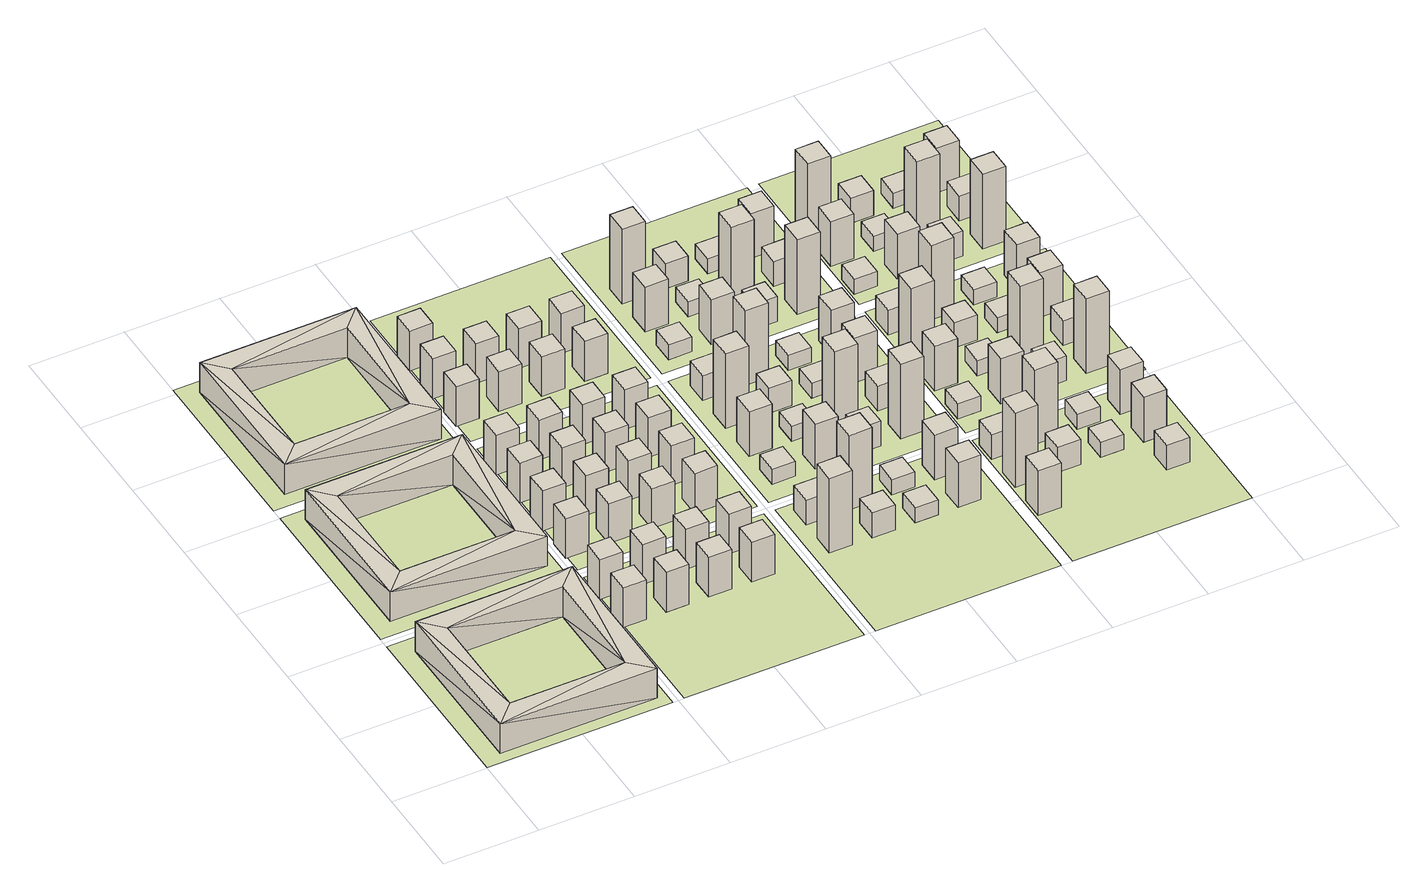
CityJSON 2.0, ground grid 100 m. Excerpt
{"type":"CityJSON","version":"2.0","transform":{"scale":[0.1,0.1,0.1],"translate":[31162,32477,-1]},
"CityObjects":{
"building1":{"type":"Building","geometry":[{"type":"Solid","lod":"1","boundaries":[[[[0,1,2]],[[2,1,3]],[[1,4,3]],[[5,3,4]],[[6,3,5]],[[7,6,5]],[[0,2,7]],[[0,7,5]],[[0,5,8]],[[8,5,9]],[[10,5,4]],[[10,9,5]],[[9,10,11]],[[10,12,11]],[[10,13,12]],[[8,12,13]],[[8,14,12]],[[15,14,8]],[[9,11,15]],[[9,15,8]],[[1,0,8]],[[1,8,13]],[[13,10,1]],[[1,10,4]],[[2,3,12]],[[12,3,11]],[[3,15,11]],[[14,15,7]],[[7,15,6]],[[3,6,15]],[[12,7,2]],[[12,14,7]]]]}]},
"building2":{"type":"Building","geometry":[{"type":"Solid","lod":"1","boundaries":[[[[16,17,18]],[[17,19,18]],[[17,20,19]],[[21,19,20]],[[22,19,21]],[[23,22,21]],[[16,18,23]],[[16,23,21]],[[16,21,24]],[[24,21,25]],[[26,21,20]],[[26,25,21]],[[25,26,27]],[[26,28,27]],[[26,29,28]],[[24,28,29]],[[30,28,24]],[[31,30,24]],[[25,27,31]],[[25,31,24]],[[17,16,24]],[[17,24,29]],[[29,26,17]],[[17,26,20]],[[18,19,28]],[[28,19,27]],[[19,31,27]],[[30,31,23]],[[23,31,22]],[[19,22,31]],[[28,23,18]],[[28,30,23]]]]}]},
"building3":{"type":"Building","geometry":[{"type":"Solid","lod":"1","boundaries":[[[[32,33,34,35]],[[36,37,34,33]],[[38,39,32,35]],[[32,39,36,33]],[[36,39,38,37]],[[38,35,34,37]]]]}]},
"building4":{"type":"Building","geometry":[{"type":"Solid","lod":"1","boundaries":[[[[40,41,42]],[[41,43,42]],[[41,44,43]],[[45,43,44]],[[46,43,45]],[[47,46,45]],[[40,42,47]],[[40,47,45]],[[40,45,48]],[[48,45,49]],[[50,45,44]],[[50,49,45]],[[49,50,51]],[[50,52,51]],[[50,53,52]],[[48,52,53]],[[54,52,48]],[[55,54,48]],[[49,51,55]],[[49,55,48]],[[41,40,48]],[[41,48,53]],[[53,50,41]],[[41,50,44]],[[42,43,52]],[[52,43,51]],[[43,55,51]],[[54,55,47]],[[47,55,46]],[[43,46,55]],[[52,47,42]],[[52,54,47]]]]}]},
"building5":{"type":"Building","geometry":[{"type":"Solid","lod":"1","boundaries":[[[[56,57,58,59]],[[58,57,60,61]],[[62,63,56,59]],[[56,63,60,57]],[[62,61,60,63]],[[62,59,58,61]]]]}]},
"building6":{"type":"Building","geometry":[{"type":"Solid","lod":"1","boundaries":[[[[64,65,66,67]],[[68,69,66,65]],[[70,71,64,67]],[[64,71,68,65]],[[68,71,70,69]],[[70,67,66,69]]]]}]},
"building7":{"type":"Building","geometry":[{"type":"Solid","lod":"1","boundaries":[[[[72,73,74,75]],[[74,73,76,77]],[[78,79,72,75]],[[72,79,76,73]],[[78,77,76,79]],[[78,75,74,77]]]]}]},
"building8":{"type":"Building","geometry":[{"type":"Solid","lod":"1","boundaries":[[[[80,81,82,83]],[[82,81,84,85]],[[86,87,80,83]],[[80,87,84,81]],[[86,85,84,87]],[[86,83,82,85]]]]}]},
"building9":{"type":"Building","geometry":[{"type":"Solid","lod":"1","boundaries":[[[[88,89,90,91]],[[92,93,90,89]],[[94,95,88,91]],[[88,95,92,89]],[[92,95,94,93]],[[94,91,90,93]]]]}]},
"building10":{"type":"Building","geometry":[{"type":"Solid","lod":"1","boundaries":[[[[96,97,98,99]],[[100,101,98,97]],[[102,103,96,99]],[[96,103,100,97]],[[100,103,102,101]],[[102,99,98,101]]]]}]},
"building11":{"type":"Building","geometry":[{"type":"Solid","lod":"1","boundaries":[[[[104,105,106,107]],[[106,105,108,109]],[[110,111,104,107]],[[104,111,108,105]],[[110,109,108,111]],[[110,107,106,109]]]]}]},
"building12":{"type":"Building","geometry":[{"type":"Solid","lod":"1","boundaries":[[[[112,113,114,115]],[[114,113,116,117]],[[118,119,112,115]],[[112,119,116,113]],[[118,117,116,119]],[[118,115,114,117]]]]}]},
"building13":{"type":"Building","geometry":[{"type":"Solid","lod":"1","boundaries":[[[[120,121,122,123]],[[124,125,122,121]],[[126,127,120,123]],[[120,127,124,121]],[[124,127,126,125]],[[126,123,122,125]]]]}]},
"building14":{"type":"Building","geometry":[{"type":"Solid","lod":"1","boundaries":[[[[128,129,130,131]],[[132,133,130,129]],[[134,135,128,131]],[[128,135,132,129]],[[132,135,134,133]],[[134,131,130,133]]]]}]},
"building15":{"type":"Building","geometry":[{"type":"Solid","lod":"1","boundaries":[[[[136,137,138,139]],[[140,141,138,137]],[[142,143,136,139]],[[136,143,140,137]],[[140,143,142,141]],[[142,139,138,141]]]]}]},
"building16":{"type":"Building","geometry":[{"type":"Solid","lod":"1","boundaries":[[[[144,145,146,147]],[[148,149,146,145]],[[150,151,144,147]],[[144,151,148,145]],[[148,151,150,149]],[[150,147,146,149]]]]}]},
"building17":{"type":"Building","geometry":[{"type":"Solid","lod":"1","boundaries":[[[[152,153,154,155]],[[154,153,156,157]],[[158,159,152,155]],[[152,159,156,153]],[[158,157,156,159]],[[158,155,154,157]]]]}]},
"building18":{"type":"Building","geometry":[{"type":"Solid","lod":"1","boundaries":[[[[160,161,162,163]],[[162,161,164,165]],[[166,167,160,163]],[[160,167,164,161]],[[166,165,164,167]],[[166,163,162,165]]]]}]},
"building19":{"type":"Building","geometry":[{"type":"Solid","lod":"1","boundaries":[[[[168,169,170,171]],[[172,173,170,169]],[[174,175,168,171]],[[168,175,172,169]],[[172,175,174,173]],[[174,171,170,173]]]]}]},
"building20":{"type":"Building","geometry":[{"type":"Solid","lod":"1","boundaries":[[[[176,177,178,179]],[[178,177,180,181]],[[182,183,176,179]],[[176,183,180,177]],[[182,181,180,183]],[[182,179,178,181]]]]}]},
"building21":{"type":"Building","geometry":[{"type":"Solid","lod":"1","boundaries":[[[[184,185,186,187]],[[188,189,186,185]],[[190,191,184,187]],[[184,191,188,185]],[[188,191,190,189]],[[190,187,186,189]]]]}]},
"building22":{"type":"Building","geometry":[{"type":"Solid","lod":"1","boundaries":[[[[192,193,194,195]],[[194,193,196,197]],[[198,199,192,195]],[[192,199,196,193]],[[198,197,196,199]],[[198,195,194,197]]]]}]},
"building23":{"type":"Building","geometry":[{"type":"Solid","lod":"1","boundaries":[[[[200,201,202,203]],[[204,205,202,201]],[[206,207,200,203]],[[200,207,204,201]],[[204,207,206,205]],[[206,203,202,205]]]]}]},
"building24":{"type":"Building","geometry":[{"type":"Solid","lod":"1","boundaries":[[[[208,209,210,211]],[[210,209,212,213]],[[214,215,208,211]],[[208,215,212,209]],[[214,213,212,215]],[[214,211,210,213]]]]}]},
"building25":{"type":"Building","geometry":[{"type":"Solid","lod":"1","boundaries":[[[[216,217,218,219]],[[218,217,220,221]],[[222,223,216,219]],[[216,223,220,217]],[[222,221,220,223]],[[222,219,218,221]]]]}]},
"building26":{"type":"Building","geometry":[{"type":"Solid","lod":"1","boundaries":[[[[224,225,226,227]],[[228,229,226,225]],[[230,231,224,227]],[[224,231,228,225]],[[228,231,230,229]],[[230,227,226,229]]]]}]},
"building27":{"type":"Building","geometry":[{"type":"Solid","lod":"1","boundaries":[[[[232,233,234,235]],[[236,237,234,233]],[[238,239,232,235]],[[232,239,236,233]],[[236,239,238,237]],[[238,235,234,237]]]]}]},
"building28":{"type":"Building","geometry":[{"type":"Solid","lod":"1","boundaries":[[[[240,241,242,243]],[[244,245,242,241]],[[246,247,240,243]],[[240,247,244,241]],[[244,247,246,245]],[[246,243,242,245]]]]}]},
"building29":{"type":"Building","geometry":[{"type":"Solid","lod":"1","boundaries":[[[[248,249,250,251]],[[252,253,250,249]],[[254,255,248,251]],[[248,255,252,249]],[[252,255,254,253]],[[254,251,250,253]]]]}]},
"building30":{"type":"Building","geometry":[{"type":"Solid","lod":"1","boundaries":[[[[256,257,258,259]],[[258,257,260,261]],[[262,263,256,259]],[[256,263,260,257]],[[262,261,260,263]],[[262,259,258,261]]]]}]},
"building31":{"type":"Building","geometry":[{"type":"Solid","lod":"1","boundaries":[[[[264,265,266,267]],[[266,265,268,269]],[[270,271,264,267]],[[264,271,268,265]],[[270,269,268,271]],[[270,267,266,269]]]]}]},
"building32":{"type":"Building","geometry":[{"type":"Solid","lod":"1","boundaries":[[[[272,273,274,275]],[[274,273,276,277]],[[278,279,272,275]],[[272,279,276,273]],[[278,277,276,279]],[[278,275,274,277]]]]}]},
"building33":{"type":"Building","geometry":[{"type":"Solid","lod":"1","boundaries":[[[[280,281,282,283]],[[284,285,282,281]],[[286,287,280,283]],[[280,287,284,281]],[[284,287,286,285]],[[286,283,282,285]]]]}]},
"building34":{"type":"Building","geometry":[{"type":"Solid","lod":"1","boundaries":[[[[288,289,290,291]],[[290,289,292,293]],[[294,295,288,291]],[[288,295,292,289]],[[294,293,292,295]],[[294,291,290,293]]]]}]},
"building35":{"type":"Building","geometry":[{"type":"Solid","lod":"1","boundaries":[[[[296,297,298,299]],[[300,301,298,297]],[[302,303,296,299]],[[296,303,300,297]],[[300,303,302,301]],[[302,299,298,301]]]]}]},
"building36":{"type":"Building","geometry":[{"type":"Solid","lod":"1","boundaries":[[[[304,305,306,307]],[[306,305,308,309]],[[310,311,304,307]],[[304,311,308,305]],[[310,309,308,311]],[[310,307,306,309]]]]}]},
"building37":{"type":"Building","geometry":[{"type":"Solid","lod":"1","boundaries":[[[[312,313,314,315]],[[316,317,314,313]],[[318,319,312,315]],[[312,319,316,313]],[[316,319,318,317]],[[318,315,314,317]]]]}]},
"building38":{"type":"Building","geometry":[{"type":"Solid","lod":"1","boundaries":[[[[320,321,322,323]],[[322,321,324,325]],[[326,327,320,323]],[[320,327,324,321]],[[326,325,324,327]],[[326,323,322,325]]]]}]},
"building39":{"type":"Building","geometry":[{"type":"Solid","lod":"1","boundaries":[[[[328,329,330,331]],[[332,333,330,329]],[[334,335,328,331]],[[328,335,332,329]],[[332,335,334,333]],[[334,331,330,333]]]]}]},
"building40":{"type":"Building","geometry":[{"type":"Solid","lod":"1","boundaries":[[[[336,337,338,339]],[[338,337,340,341]],[[342,343,336,339]],[[336,343,340,337]],[[342,341,340,343]],[[342,339,338,341]]]]}]},
"building41":{"type":"Building","geometry":[{"type":"Solid","lod":"1","boundaries":[[[[344,345,346,347]],[[346,345,348,349]],[[350,351,344,347]],[[344,351,348,345]],[[350,349,348,351]],[[350,347,346,349]]]]}]},
"building42":{"type":"Building","geometry":[{"type":"Solid","lod":"1","boundaries":[[[[352,353,354,355]],[[356,357,354,353]],[[358,359,352,355]],[[352,359,356,353]],[[356,359,358,357]],[[358,355,354,357]]]]}]},
"building43":{"type":"Building","geometry":[{"type":"Solid","lod":"1","boundaries":[[[[360,361,362,363]],[[364,365,362,361]],[[366,367,360,363]],[[360,367,364,361]],[[364,367,366,365]],[[366,363,362,365]]]]}]},
"building44":{"type":"Building","geometry":[{"type":"Solid","lod":"1","boundaries":[[[[368,369,370,371]],[[370,369,372,373]],[[374,375,368,371]],[[368,375,372,369]],[[374,373,372,375]],[[374,371,370,373]]]]}]},
"building45":{"type":"Building","geometry":[{"type":"Solid","lod":"1","boundaries":[[[[376,377,378,379]],[[378,377,380,381]],[[382,383,376,379]],[[376,383,380,377]],[[382,381,380,383]],[[382,379,378,381]]]]}]},
"building46":{"type":"Building","geometry":[{"type":"Solid","lod":"1","boundaries":[[[[384,385,386,387]],[[388,389,386,385]],[[390,391,384,387]],[[384,391,388,385]],[[388,391,390,389]],[[390,387,386,389]]]]}]},
"building47":{"type":"Building","geometry":[{"type":"Solid","lod":"1","boundaries":[[[[392,393,394,395]],[[396,397,394,393]],[[398,399,392,395]],[[392,399,396,393]],[[396,399,398,397]],[[398,395,394,397]]]]}]},
"building48":{"type":"Building","geometry":[{"type":"Solid","lod":"1","boundaries":[[[[400,401,402,403]],[[404,405,402,401]],[[406,407,400,403]],[[400,407,404,401]],[[404,407,406,405]],[[406,403,402,405]]]]}]},
"building49":{"type":"Building","geometry":[{"type":"Solid","lod":"1","boundaries":[[[[408,409,410,411]],[[412,413,410,409]],[[414,415,408,411]],[[408,415,412,409]],[[412,415,414,413]],[[414,411,410,413]]]]}]},
"building50":{"type":"Building","geometry":[{"type":"Solid","lod":"1","boundaries":[[[[416,417,418,419]],[[418,417,420,421]],[[422,423,416,419]],[[416,423,420,417]],[[422,421,420,423]],[[422,419,418,421]]]]}]},
"building51":{"type":"Building","geometry":[{"type":"Solid","lod":"1","boundaries":[[[[424,425,426,427]],[[426,425,428,429]],[[430,431,424,427]],[[424,431,428,425]],[[430,429,428,431]],[[430,427,426,429]]]]}]},
"building52":{"type":"Building","geometry":[{"type":"Solid","lod":"1","boundaries":[[[[432,433,434,435]],[[436,437,434,433]],[[438,439,432,435]],[[432,439,436,433]],[[436,439,438,437]],[[438,435,434,437]]]]}]},
"building53":{"type":"Building","geometry":[{"type":"Solid","lod":"1","boundaries":[[[[440,441,442,443]],[[444,445,442,441]],[[446,447,440,443]],[[440,447,444,441]],[[444,447,446,445]],[[446,443,442,445]]]]}]},
"building54":{"type":"Building","geometry":[{"type":"Solid","lod":"1","boundaries":[[[[448,449,450,451]],[[450,449,452,453]],[[454,455,448,451]],[[448,455,452,449]],[[454,453,452,455]],[[454,451,450,453]]]]}]},
"building55":{"type":"Building","geometry":[{"type":"Solid","lod":"1","boundaries":[[[[456,457,458,459]],[[458,457,460,461]],[[462,463,456,459]],[[456,463,460,457]],[[462,461,460,463]],[[462,459,458,461]]]]}]},
"building56":{"type":"Building","geometry":[{"type":"Solid","lod":"1","boundaries":[[[[464,465,466,467]],[[468,469,466,465]],[[470,471,464,467]],[[464,471,468,465]],[[468,471,470,469]],[[470,467,466,469]]]]}]},
"building57":{"type":"Building","geometry":[{"type":"Solid","lod":"1","boundaries":[[[[472,473,474,475]],[[474,473,476,477]],[[478,479,472,475]],[[472,479,476,473]],[[478,477,476,479]],[[478,475,474,477]]]]}]},
"building58":{"type":"Building","geometry":[{"type":"Solid","lod":"1","boundaries":[[[[480,481,482,483]],[[482,481,484,485]],[[486,487,480,483]],[[480,487,484,481]],[[486,485,484,487]],[[486,483,482,485]]]]}]},
"building59":{"type":"Building","geometry":[{"type":"Solid","lod":"1","boundaries":[[[[488,489,490,491]],[[492,493,490,489]],[[494,495,488,491]],[[488,495,492,489]],[[492,495,494,493]],[[494,491,490,493]]]]}]},
"building60":{"type":"Building","geometry":[{"type":"Solid","lod":"1","boundaries":[[[[496,497,498,499]],[[500,501,498,497]],[[502,503,496,499]],[[496,503,500,497]],[[500,503,502,501]],[[502,499,498,501]]]]}]},
"building61":{"type":"Building","geometry":[{"type":"Solid","lod":"1","boundaries":[[[[504,505,506,507]],[[508,509,506,505]],[[510,511,504,507]],[[504,511,508,505]],[[508,511,510,509]],[[510,507,506,509]]]]}]},
"building62":{"type":"Building","geometry":[{"type":"Solid","lod":"1","boundaries":[[[[512,513,514,515]],[[514,513,516,517]],[[518,519,512,515]],[[512,519,516,513]],[[518,517,516,519]],[[518,515,514,517]]]]}]},
"building63":{"type":"Building","geometry":[{"type":"Solid","lod":"1","boundaries":[[[[520,521,522,523]],[[524,525,522,521]],[[526,527,520,523]],[[520,527,524,521]],[[524,527,526,525]],[[526,523,522,525]]]]}]},
"building64":{"type":"Building","geometry":[{"type":"Solid","lod":"1","boundaries":[[[[528,529,530,531]],[[530,529,532,533]],[[534,535,528,531]],[[528,535,532,529]],[[534,533,532,535]],[[534,531,530,533]]]]}]},
"building65":{"type":"Building","geometry":[{"type":"Solid","lod":"1","boundaries":[[[[536,537,538,539]],[[538,537,540,541]],[[542,543,536,539]],[[536,543,540,537]],[[542,541,540,543]],[[542,539,538,541]]]]}]},
"building66":{"type":"Building","geometry":[{"type":"Solid","lod":"1","boundaries":[[[[544,545,546,547]],[[546,545,548,549]],[[550,551,544,547]],[[544,551,548,545]],[[550,549,548,551]],[[550,547,546,549]]]]}]},
"building67":{"type":"Building","geometry":[{"type":"Solid","lod":"1","boundaries":[[[[552,553,554,555]],[[556,557,554,553]],[[558,559,552,555]],[[552,559,556,553]],[[556,559,558,557]],[[558,555,554,557]]]]}]},
"building68":{"type":"Building","geometry":[{"type":"Solid","lod":"1","boundaries":[[[[560,561,562,563]],[[562,561,564,565]],[[566,567,560,563]],[[560,567,564,561]],[[566,565,564,567]],[[566,563,562,565]]]]}]},
"building69":{"type":"Building","geometry":[{"type":"Solid","lod":"1","boundaries":[[[[568,569,570,571]],[[572,573,570,569]],[[574,575,568,571]],[[568,575,572,569]],[[572,575,574,573]],[[574,571,570,573]]]]}]},
"building70":{"type":"Building","geometry":[{"type":"Solid","lod":"1","boundaries":[[[[576,577,578,579]],[[578,577,580,581]],[[582,583,576,579]],[[576,583,580,577]],[[582,581,580,583]],[[582,579,578,581]]]]}]},
"building71":{"type":"Building","geometry":[{"type":"Solid","lod":"1","boundaries":[[[[584,585,586,587]],[[586,585,588,589]],[[590,591,584,587]],[[584,591,588,585]],[[590,589,588,591]],[[590,587,586,589]]]]}]},
"building72":{"type":"Building","geometry":[{"type":"Solid","lod":"1","boundaries":[[[[592,593,594,595]],[[596,597,594,593]],[[598,599,592,595]],[[592,599,596,593]],[[596,599,598,597]],[[598,595,594,597]]]]}]},
"building73":{"type":"Building","geometry":[{"type":"Solid","lod":"1","boundaries":[[[[600,601,602,603]],[[604,605,602,601]],[[606,607,600,603]],[[600,607,604,601]],[[604,607,606,605]],[[606,603,602,605]]]]}]},
"building74":{"type":"Building","geometry":[{"type":"Solid","lod":"1","boundaries":[[[[608,609,610,611]],[[612,613,610,609]],[[614,615,608,611]],[[608,615,612,609]],[[612,615,614,613]],[[614,611,610,613]]]]}]},
"building75":{"type":"Building","geometry":[{"type":"Solid","lod":"1","boundaries":[[[[616,617,618,619]],[[618,617,620,621]],[[622,623,616,619]],[[616,623,620,617]],[[622,621,620,623]],[[622,619,618,621]]]]}]},
"building76":{"type":"Building","geometry":[{"type":"Solid","lod":"1","boundaries":[[[[624,625,626,627]],[[626,625,628,629]],[[630,631,624,627]],[[624,631,628,625]],[[630,629,628,631]],[[630,627,626,629]]]]}]},
"building77":{"type":"Building","geometry":[{"type":"Solid","lod":"1","boundaries":[[[[632,633,634,635]],[[634,633,636,637]],[[638,639,632,635]],[[632,639,636,633]],[[638,637,636,639]],[[638,635,634,637]]]]}]},
"building78":{"type":"Building","geometry":[{"type":"Solid","lod":"1","boundaries":[[[[640,641,642,643]],[[644,645,642,641]],[[646,647,640,643]],[[640,647,644,641]],[[644,647,646,645]],[[646,643,642,645]]]]}]},
"building79":{"type":"Building","geometry":[{"type":"Solid","lod":"1","boundaries":[[[[648,649,650,651]],[[652,653,650,649]],[[654,655,648,651]],[[648,655,652,649]],[[652,655,654,653]],[[654,651,650,653]]]]}]},
"building80":{"type":"Building","geometry":[{"type":"Solid","lod":"1","boundaries":[[[[656,657,658,659]],[[658,657,660,661]],[[662,663,656,659]],[[656,663,660,657]],[[662,661,660,663]],[[662,659,658,661]]]]}]},
"building81":{"type":"Building","geometry":[{"type":"Solid","lod":"1","boundaries":[[[[664,665,666,667]],[[666,665,668,669]],[[670,671,664,667]],[[664,671,668,665]],[[670,669,668,671]],[[670,667,666,669]]]]}]},
"building82":{"type":"Building","geometry":[{"type":"Solid","lod":"1","boundaries":[[[[672,673,674,675]],[[674,673,676,677]],[[678,679,672,675]],[[672,679,676,673]],[[678,677,676,679]],[[678,675,674,677]]]]}]},
"building83":{"type":"Building","geometry":[{"type":"Solid","lod":"1","boundaries":[[[[680,681,682,683]],[[684,685,682,681]],[[686,687,680,683]],[[680,687,684,681]],[[684,687,686,685]],[[686,683,682,685]]]]}]},
"building84":{"type":"Building","geometry":[{"type":"Solid","lod":"1","boundaries":[[[[688,689,690,691]],[[692,693,690,689]],[[694,695,688,691]],[[688,695,692,689]],[[692,695,694,693]],[[694,691,690,693]]]]}]},
"building85":{"type":"Building","geometry":[{"type":"Solid","lod":"1","boundaries":[[[[696,697,698,699]],[[700,701,698,697]],[[702,703,696,699]],[[696,703,700,697]],[[700,703,702,701]],[[702,699,698,701]]]]}]},
"building86":{"type":"Building","geometry":[{"type":"Solid","lod":"1","boundaries":[[[[704,705,706,707]],[[708,709,706,705]],[[710,711,704,707]],[[704,711,708,705]],[[708,711,710,709]],[[710,707,706,709]]]]}]},
"building87":{"type":"Building","geometry":[{"type":"Solid","lod":"1","boundaries":[[[[712,713,714,715]],[[714,713,716,717]],[[718,719,712,715]],[[712,719,716,713]],[[718,717,716,719]],[[718,715,714,717]]]]}]},
"building88":{"type":"Building","geometry":[{"type":"Solid","lod":"1","boundaries":[[[[720,721,722,723]],[[722,721,724,725]],[[726,727,720,723]],[[720,727,724,721]],[[726,725,724,727]],[[726,723,722,725]]]]}]},
"building89":{"type":"Building","geometry":[{"type":"Solid","lod":"1","boundaries":[[[[728,729,730,731]],[[732,733,730,729]],[[734,735,728,731]],[[728,735,732,729]],[[732,735,734,733]],[[734,731,730,733]]]]}]},
"building90":{"type":"Building","geometry":[{"type":"Solid","lod":"1","boundaries":[[[[736,737,738,739]],[[740,741,738,737]],[[742,743,736,739]],[[736,743,740,737]],[[740,743,742,741]],[[742,739,738,741]]]]}]},
"building91":{"type":"Building","geometry":[{"type":"Solid","lod":"1","boundaries":[[[[744,745,746,747]],[[746,745,748,749]],[[750,751,744,747]],[[744,751,748,745]],[[750,749,748,751]],[[750,747,746,749]]]]}]},
"building92":{"type":"Building","geometry":[{"type":"Solid","lod":"1","boundaries":[[[[752,753,754,755]],[[754,753,756,757]],[[758,759,752,755]],[[752,759,756,753]],[[758,757,756,759]],[[758,755,754,757]]]]}]},
"building93":{"type":"Building","geometry":[{"type":"Solid","lod":"1","boundaries":[[[[760,761,762,763]],[[762,761,764,765]],[[766,767,760,763]],[[760,767,764,761]],[[766,765,764,767]],[[766,763,762,765]]]]}]},
"building94":{"type":"Building","geometry":[{"type":"Solid","lod":"1","boundaries":[[[[768,769,770,771]],[[772,773,770,769]],[[774,775,768,771]],[[768,775,772,769]],[[772,775,774,773]],[[774,771,770,773]]]]}]},
"building95":{"type":"Building","geometry":[{"type":"Solid","lod":"1","boundaries":[[[[776,777,778,779]],[[778,777,780,781]],[[782,783,776,779]],[[776,783,780,777]],[[782,781,780,783]],[[782,779,778,781]]]]}]},
"building96":{"type":"Building","geometry":[{"type":"Solid","lod":"1","boundaries":[[[[784,785,786,787]],[[786,785,788,789]],[[790,791,784,787]],[[784,791,788,785]],[[790,789,788,791]],[[790,787,786,789]]]]}]},
"building97":{"type":"Building","geometry":[{"type":"Solid","lod":"1","boundaries":[[[[792,793,794,795]],[[796,797,794,793]],[[798,799,792,795]],[[792,799,796,793]],[[796,799,798,797]],[[798,795,794,797]]]]}]},
"building98":{"type":"Building","geometry":[{"type":"Solid","lod":"1","boundaries":[[[[800,801,802,803]],[[804,805,802,801]],[[806,807,800,803]],[[800,807,804,801]],[[804,807,806,805]],[[806,803,802,805]]]]}]},
"building99":{"type":"Building","geometry":[{"type":"Solid","lod":"1","boundaries":[[[[808,809,810,811]],[[812,813,810,809]],[[814,815,808,811]],[[808,815,812,809]],[[812,815,814,813]],[[814,811,810,813]]]]}]},
"building100":{"type":"Building","geometry":[{"type":"Solid","lod":"1","boundaries":[[[[816,817,818,819]],[[818,817,820,821]],[[822,823,816,819]],[[816,823,820,817]],[[822,821,820,823]],[[822,819,818,821]]]]}]},
"building101":{"type":"Building","geometry":[{"type":"Solid","lod":"1","boundaries":[[[[824,825,826,827]],[[828,829,826,825]],[[830,831,824,827]],[[824,831,828,825]],[[828,831,830,829]],[[830,827,826,829]]]]}]},
"building102":{"type":"Building","geometry":[{"type":"Solid","lod":"1","boundaries":[[[[832,833,834,835]],[[834,833,836,837]],[[838,839,832,835]],[[832,839,836,833]],[[838,837,836,839]],[[838,835,834,837]]]]}]},
"building103":{"type":"Building","geometry":[{"type":"Solid","lod":"1","boundaries":[[[[840,841,842,843]],[[842,841,844,845]],[[846,847,840,843]],[[840,847,844,841]],[[846,845,844,847]],[[846,843,842,845]]]]}]},
"building104":{"type":"Building","geometry":[{"type":"Solid","lod":"1","boundaries":[[[[848,849,850,851]],[[850,849,852,853]],[[854,855,848,851]],[[848,855,852,849]],[[854,853,852,855]],[[854,851,850,853]]]]}]},
"building105":{"type":"Building","geometry":[{"type":"Solid","lod":"1","boundaries":[[[[856,857,858,859]],[[860,861,858,857]],[[862,863,856,859]],[[856,863,860,857]],[[860,863,862,861]],[[862,859,858,861]]]]}]},
"building106":{"type":"Building","geometry":[{"type":"Solid","lod":"1","boundaries":[[[[864,865,866,867]],[[866,865,868,869]],[[870,871,864,867]],[[864,871,868,865]],[[870,869,868,871]],[[870,867,866,869]]]]}]},
"building107":{"type":"Building","geometry":[{"type":"Solid","lod":"1","boundaries":[[[[872,873,874,875]],[[876,877,874,873]],[[878,879,872,875]],[[872,879,876,873]],[[876,879,878,877]],[[878,875,874,877]]]]}]},
"building108":{"type":"Building","geometry":[{"type":"Solid","lod":"1","boundaries":[[[[880,881,882,883]],[[884,885,882,881]],[[886,887,880,883]],[[880,887,884,881]],[[884,887,886,885]],[[886,883,882,885]]]]}]},
"building109":{"type":"Building","geometry":[{"type":"Solid","lod":"1","boundaries":[[[[888,889,890,891]],[[890,889,892,893]],[[894,895,888,891]],[[888,895,892,889]],[[894,893,892,895]],[[894,891,890,893]]]]}]},
"building110":{"type":"Building","geometry":[{"type":"Solid","lod":"1","boundaries":[[[[896,897,898,899]],[[898,897,900,901]],[[902,903,896,899]],[[896,903,900,897]],[[902,901,900,903]],[[902,899,898,901]]]]}]},
"landuse1":{"type":"LandUse","geometry":[{"type":"MultiSurface","lod":"1","boundaries":[[[904,905,906,907]]]}]},
"landuse2":{"type":"LandUse","geometry":[{"type":"MultiSurface","lod":"1","boundaries":[[[908,909,910,911]]]}]},
"landuse3":{"type":"LandUse","geometry":[{"type":"MultiSurface","lod":"1","boundaries":[[[912,913,914,915]]]}]},
"landuse4":{"type":"LandUse","geometry":[{"type":"MultiSurface","lod":"1","boundaries":[[[916,917,918,919]]]}]},
"landuse5":{"type":"LandUse","geometry":[{"type":"MultiSurface","lod":"1","boundaries":[[[920,921,922,923]]]}]},
"landuse6":{"type":"LandUse","geometry":[{"type":"MultiSurface","lod":"1","boundaries":[[[924,925,926,927]]]}]},
"landuse7":{"type":"LandUse","geometry":[{"type":"MultiSurface","lod":"1","boundaries":[[[928,929,930,931]]]}]},
"landuse8":{"type":"LandUse","geometry":[{"type":"MultiSurface","lod":"1","boundaries":[[[932,933,934,935]]]}]},
"landuse9":{"type":"LandUse","geometry":[{"type":"MultiSurface","lod":"1","boundaries":[[[936,937,938,939]]]}]},
"landuse10":{"type":"LandUse","geometry":[{"type":"MultiSurface","lod":"1","boundaries":[[[940,941,942,943]]]}]},
"landuse11":{"type":"LandUse","geometry":[{"type":"MultiSurface","lod":"1","boundaries":[[[944,945,946,947]]]}]},
"landuse12":{"type":"LandUse","geometry":[{"type":"MultiSurface","lod":"1","boundaries":[[[948,949,950,951]]]}]}
},
"vertices":[
[1845,1762,10],[1845,122,10],[1629,337,10],[421,337,10],[205,122,10],[205,1762,10],[421,1546,10],[1629,1546,10],[1845,1762,370],[205,1762,370],[205,122,370],[421,337,370],[1629,337,370],[1845,122,370],[1629,1546,370],[421,1546,370],
[1845,3882,10],[1845,2242,10],[1629,2457,10],[421,2457,10],[205,2242,10],[205,3882,10],[421,3666,10],[1629,3666,10],[1845,3882,370],[205,3882,370],[205,2242,370],[421,2457,370],[1629,2457,370],[1845,2242,370],[1629,3666,370],[421,3666,370],
[2047,1388,490],[2047,1388,10],[2047,1148,10],[2047,1148,490],[2287,1388,10],[2287,1148,10],[2287,1148,490],[2287,1388,490],
[1845,5922,10],[1845,4282,10],[1629,4497,10],[421,4497,10],[205,4282,10],[205,5922,10],[421,5706,10],[1629,5706,10],[1845,5922,370],[205,5922,370],[205,4282,370],[421,4497,370],[1629,4497,370],[1845,4282,370],[1629,5706,370],[421,5706,370],
[2047,1836,490],[2047,1836,10],[2047,1596,10],[2047,1596,490],[2287,1836,10],[2287,1596,10],[2287,1596,490],[2287,1836,490],
[2047,2492,490],[2047,2492,10],[2047,2252,10],[2047,2252,490],[2287,2492,10],[2287,2252,10],[2287,2252,490],[2287,2492,490],
[2495,1388,490],[2495,1388,10],[2495,1148,10],[2495,1148,490],[2735,1388,10],[2735,1148,10],[2735,1148,490],[2735,1388,490],
[2047,2940,490],[2047,2940,10],[2047,2700,10],[2047,2700,490],[2287,2940,10],[2287,2700,10],[2287,2700,490],[2287,2940,490],
[2495,1836,490],[2495,1836,10],[2495,1596,10],[2495,1596,490],[2735,1836,10],[2735,1596,10],[2735,1596,490],[2735,1836,490],
[2047,3388,490],[2047,3388,10],[2047,3148,10],[2047,3148,490],[2287,3388,10],[2287,3148,10],[2287,3148,490],[2287,3388,490],
[2047,3836,490],[2047,3836,10],[2047,3596,10],[2047,3596,490],[2287,3836,10],[2287,3596,10],[2287,3596,490],[2287,3836,490],
[2495,2492,490],[2495,2492,10],[2495,2252,10],[2495,2252,490],[2735,2492,10],[2735,2252,10],[2735,2252,490],[2735,2492,490],
[2943,1388,490],[2943,1388,10],[2943,1148,10],[2943,1148,490],[3183,1388,10],[3183,1148,10],[3183,1148,490],[3183,1388,490],
[2495,2940,490],[2495,2940,10],[2495,2700,10],[2495,2700,490],[2735,2940,10],[2735,2700,10],[2735,2700,490],[2735,2940,490],
[2047,4612,490],[2047,4612,10],[2047,4372,10],[2047,4372,490],[2287,4612,10],[2287,4372,10],[2287,4372,490],[2287,4612,490],
[2943,1836,490],[2943,1836,10],[2943,1596,10],[2943,1596,490],[3183,1836,10],[3183,1596,10],[3183,1596,490],[3183,1836,490],
[2495,3388,490],[2495,3388,10],[2495,3148,10],[2495,3148,490],[2735,3388,10],[2735,3148,10],[2735,3148,490],[2735,3388,490],
[2047,5060,490],[2047,5060,10],[2047,4820,10],[2047,4820,490],[2287,5060,10],[2287,4820,10],[2287,4820,490],[2287,5060,490],
[2495,3836,490],[2495,3836,10],[2495,3596,10],[2495,3596,490],[2735,3836,10],[2735,3596,10],[2735,3596,490],[2735,3836,490],
[2943,2492,490],[2943,2492,10],[2943,2252,10],[2943,2252,490],[3183,2492,10],[3183,2252,10],[3183,2252,490],[3183,2492,490],
[2047,5508,490],[2047,5508,10],[2047,5268,10],[2047,5268,490],[2287,5508,10],[2287,5268,10],[2287,5268,490],[2287,5508,490],
[3391,1388,490],[3391,1388,10],[3391,1148,10],[3391,1148,490],[3631,1388,10],[3631,1148,10],[3631,1148,490],[3631,1388,490],
[2943,2940,490],[2943,2940,10],[2943,2700,10],[2943,2700,490],[3183,2940,10],[3183,2700,10],[3183,2700,490],[3183,2940,490],
[2495,4612,490],[2495,4612,10],[2495,4372,10],[2495,4372,490],[2735,4612,10],[2735,4372,10],[2735,4372,490],[2735,4612,490],
[3391,1836,490],[3391,1836,10],[3391,1596,10],[3391,1596,490],[3631,1836,10],[3631,1596,10],[3631,1596,490],[3631,1836,490],
[2943,3388,490],[2943,3388,10],[2943,3148,10],[2943,3148,490],[3183,3388,10],[3183,3148,10],[3183,3148,490],[3183,3388,490],
[2495,5060,490],[2495,5060,10],[2495,4820,10],[2495,4820,490],[2735,5060,10],[2735,4820,10],[2735,4820,490],[2735,5060,490],
[2943,3836,490],[2943,3836,10],[2943,3596,10],[2943,3596,490],[3183,3836,10],[3183,3596,10],[3183,3596,490],[3183,3836,490],
[3391,2492,490],[3391,2492,10],[3391,2252,10],[3391,2252,490],[3631,2492,10],[3631,2252,10],[3631,2252,490],[3631,2492,490],
[3391,2940,490],[3391,2940,10],[3391,2700,10],[3391,2700,490],[3631,2940,10],[3631,2700,10],[3631,2700,490],[3631,2940,490],
[2943,4612,490],[2943,4612,10],[2943,4372,10],[2943,4372,490],[3183,4612,10],[3183,4372,10],[3183,4372,490],[3183,4612,490],
[3391,3388,490],[3391,3388,10],[3391,3148,10],[3391,3148,490],[3631,3388,10],[3631,3148,10],[3631,3148,490],[3631,3388,490],
[2943,5060,490],[2943,5060,10],[2943,4820,10],[2943,4820,490],[3183,5060,10],[3183,4820,10],[3183,4820,490],[3183,5060,490],
[3391,3836,490],[3391,3836,10],[3391,3596,10],[3391,3596,490],[3631,3836,10],[3631,3596,10],[3631,3596,490],[3631,3836,490],
[4215,1408,910],[4215,1408,10],[4215,1168,10],[4215,1168,910],[4455,1408,10],[4455,1168,10],[4455,1168,910],[4455,1408,910],
[4215,1856,310],[4215,1856,10],[4215,1616,10],[4215,1616,310],[4455,1856,10],[4455,1616,10],[4455,1616,310],[4455,1856,310],
[3391,4612,490],[3391,4612,10],[3391,4372,10],[3391,4372,490],[3631,4612,10],[3631,4372,10],[3631,4372,490],[3631,4612,490],
[3391,5060,490],[3391,5060,10],[3391,4820,10],[3391,4820,490],[3631,5060,10],[3631,4820,10],[3631,4820,490],[3631,5060,490],
[4215,2512,190],[4215,2512,10],[4215,2272,10],[4215,2272,190],[4455,2512,10],[4455,2272,10],[4455,2272,190],[4455,2512,190],
[4663,1408,310],[4663,1408,10],[4663,1168,10],[4663,1168,310],[4903,1408,10],[4903,1168,10],[4903,1168,310],[4903,1408,310],
[4215,2960,550],[4215,2960,10],[4215,2720,10],[4215,2720,550],[4455,2960,10],[4455,2720,10],[4455,2720,550],[4455,2960,550],
[4663,1856,910],[4663,1856,10],[4663,1616,10],[4663,1616,910],[4903,1856,10],[4903,1616,10],[4903,1616,910],[4903,1856,910],
[4215,3408,910],[4215,3408,10],[4215,3168,10],[4215,3168,910],[4455,3408,10],[4455,3168,10],[4455,3168,910],[4455,3408,910],
[4215,3856,310],[4215,3856,10],[4215,3616,10],[4215,3616,310],[4455,3856,10],[4455,3616,10],[4455,3616,310],[4455,3856,310],
[4663,2512,550],[4663,2512,10],[4663,2272,10],[4663,2272,550],[4903,2512,10],[4903,2272,10],[4903,2272,550],[4903,2512,550],
[5111,1408,190],[5111,1408,10],[5111,1168,10],[5111,1168,190],[5351,1408,10],[5351,1168,10],[5351,1168,190],[5351,1408,190],
[4663,2960,190],[4663,2960,10],[4663,2720,10],[4663,2720,190],[4903,2960,10],[4903,2720,10],[4903,2720,190],[4903,2960,190],
[4215,4512,190],[4215,4512,10],[4215,4272,10],[4215,4272,190],[4455,4512,10],[4455,4272,10],[4455,4272,190],[4455,4512,190],
[5111,1856,190],[5111,1856,10],[5111,1616,10],[5111,1616,190],[5351,1856,10],[5351,1616,10],[5351,1616,190],[5351,1856,190],
[4663,3408,310],[4663,3408,10],[4663,3168,10],[4663,3168,310],[4903,3408,10],[4903,3168,10],[4903,3168,310],[4903,3408,310],
[4215,4960,550],[4215,4960,10],[4215,4720,10],[4215,4720,550],[4455,4960,10],[4455,4720,10],[4455,4720,550],[4455,4960,550],
[4663,3856,910],[4663,3856,10],[4663,3616,10],[4663,3616,910],[4903,3856,10],[4903,3616,10],[4903,3616,910],[4903,3856,910],
[4215,5408,910],[4215,5408,10],[4215,5168,10],[4215,5168,910],[4455,5408,10],[4455,5168,10],[4455,5168,910],[4455,5408,910],
[5111,2512,310],[5111,2512,10],[5111,2272,10],[5111,2272,310],[5351,2512,10],[5351,2272,10],[5351,2272,310],[5351,2512,310],
[5559,1408,550],[5559,1408,10],[5559,1168,10],[5559,1168,550],[5799,1408,10],[5799,1168,10],[5799,1168,550],[5799,1408,550],
[5111,2960,910],[5111,2960,10],[5111,2720,10],[5111,2720,910],[5351,2960,10],[5351,2720,10],[5351,2720,910],[5351,2960,910],
[4663,4512,550],[4663,4512,10],[4663,4272,10],[4663,4272,550],[4903,4512,10],[4903,4272,10],[4903,4272,550],[4903,4512,550],
[5559,1856,550],[5559,1856,10],[5559,1616,10],[5559,1616,550],[5799,1856,10],[5799,1616,10],[5799,1616,550],[5799,1856,550],
[5111,3408,190],[5111,3408,10],[5111,3168,10],[5111,3168,190],[5351,3408,10],[5351,3168,10],[5351,3168,190],[5351,3408,190],
[4663,4960,190],[4663,4960,10],[4663,4720,10],[4663,4720,190],[4903,4960,10],[4903,4720,10],[4903,4720,190],[4903,4960,190],
[5111,3856,190],[5111,3856,10],[5111,3616,10],[5111,3616,190],[5351,3856,10],[5351,3616,10],[5351,3616,190],[5351,3856,190],
[4663,5408,310],[4663,5408,10],[4663,5168,10],[4663,5168,310],[4903,5408,10],[4903,5168,10],[4903,5168,310],[4903,5408,310],
[5559,2512,910],[5559,2512,10],[5559,2272,10],[5559,2272,910],[5799,2512,10],[5799,2272,10],[5799,2272,910],[5799,2512,910],
[6155,960,550],[6155,960,10],[6155,720,10],[6155,720,550],[6395,960,10],[6395,720,10],[6395,720,550],[6395,960,550],
[5559,2960,310],[5559,2960,10],[5559,2720,10],[5559,2720,310],[5799,2960,10],[5799,2720,10],[5799,2720,310],[5799,2960,310],
[5111,4512,310],[5111,4512,10],[5111,4272,10],[5111,4272,310],[5351,4512,10],[5351,4272,10],[5351,4272,310],[5351,4512,310],
[6155,1408,910],[6155,1408,10],[6155,1168,10],[6155,1168,910],[6395,1408,10],[6395,1168,10],[6395,1168,910],[6395,1408,910],
[5559,3408,550],[5559,3408,10],[5559,3168,10],[5559,3168,550],[5799,3408,10],[5799,3168,10],[5799,3168,550],[5799,3408,550],
[5111,4960,910],[5111,4960,10],[5111,4720,10],[5111,4720,910],[5351,4960,10],[5351,4720,10],[5351,4720,910],[5351,4960,910],
[6155,1856,310],[6155,1856,10],[6155,1616,10],[6155,1616,310],[6395,1856,10],[6395,1616,10],[6395,1616,310],[6395,1856,310],
[5559,3856,550],[5559,3856,10],[5559,3616,10],[5559,3616,550],[5799,3856,10],[5799,3616,10],[5799,3616,550],[5799,3856,550],
[5111,5408,190],[5111,5408,10],[5111,5168,10],[5111,5168,190],[5351,5408,10],[5351,5168,10],[5351,5168,190],[5351,5408,190],
[6155,2512,190],[6155,2512,10],[6155,2272,10],[6155,2272,190],[6395,2512,10],[6395,2272,10],[6395,2272,190],[6395,2512,190],
[5559,4512,910],[5559,4512,10],[5559,4272,10],[5559,4272,910],[5799,4512,10],[5799,4272,10],[5799,4272,910],[5799,4512,910],
[6603,1408,310],[6603,1408,10],[6603,1168,10],[6603,1168,310],[6843,1408,10],[6843,1168,10],[6843,1168,310],[6843,1408,310],
[6155,2960,550],[6155,2960,10],[6155,2720,10],[6155,2720,550],[6395,2960,10],[6395,2720,10],[6395,2720,550],[6395,2960,550],
[5559,4960,310],[5559,4960,10],[5559,4720,10],[5559,4720,310],[5799,4960,10],[5799,4720,10],[5799,4720,310],[5799,4960,310],
[6603,1856,910],[6603,1856,10],[6603,1616,10],[6603,1616,910],[6843,1856,10],[6843,1616,10],[6843,1616,910],[6843,1856,910],
[6155,3408,910],[6155,3408,10],[6155,3168,10],[6155,3168,910],[6395,3408,10],[6395,3168,10],[6395,3168,910],[6395,3408,910],
[5559,5408,550],[5559,5408,10],[5559,5168,10],[5559,5168,550],[5799,5408,10],[5799,5168,10],[5799,5168,550],[5799,5408,550],
[6155,3856,310],[6155,3856,10],[6155,3616,10],[6155,3616,310],[6395,3856,10],[6395,3616,10],[6395,3616,310],[6395,3856,310],
[6603,2512,550],[6603,2512,10],[6603,2272,10],[6603,2272,550],[6843,2512,10],[6843,2272,10],[6843,2272,550],[6843,2512,550],
[7051,1408,190],[7051,1408,10],[7051,1168,10],[7051,1168,190],[7291,1408,10],[7291,1168,10],[7291,1168,190],[7291,1408,190],
[6603,2960,190],[6603,2960,10],[6603,2720,10],[6603,2720,190],[6843,2960,10],[6843,2720,10],[6843,2720,190],[6843,2960,190],
[6155,4512,190],[6155,4512,10],[6155,4272,10],[6155,4272,190],[6395,4512,10],[6395,4272,10],[6395,4272,190],[6395,4512,190],
[7051,1856,190],[7051,1856,10],[7051,1616,10],[7051,1616,190],[7291,1856,10],[7291,1616,10],[7291,1616,190],[7291,1856,190],
[6603,3408,310],[6603,3408,10],[6603,3168,10],[6603,3168,310],[6843,3408,10],[6843,3168,10],[6843,3168,310],[6843,3408,310],
[6155,4960,550],[6155,4960,10],[6155,4720,10],[6155,4720,550],[6395,4960,10],[6395,4720,10],[6395,4720,550],[6395,4960,550],
[6603,3856,910],[6603,3856,10],[6603,3616,10],[6603,3616,910],[6843,3856,10],[6843,3616,10],[6843,3616,910],[6843,3856,910],
[6155,5408,910],[6155,5408,10],[6155,5168,10],[6155,5168,910],[6395,5408,10],[6395,5168,10],[6395,5168,910],[6395,5408,910],
[7499,960,310],[7499,960,10],[7499,720,10],[7499,720,310],[7739,960,10],[7739,720,10],[7739,720,310],[7739,960,310],
[7051,2512,310],[7051,2512,10],[7051,2272,10],[7051,2272,310],[7291,2512,10],[7291,2272,10],[7291,2272,310],[7291,2512,310],
[7499,1408,550],[7499,1408,10],[7499,1168,10],[7499,1168,550],[7739,1408,10],[7739,1168,10],[7739,1168,550],[7739,1408,550],
[7051,2960,910],[7051,2960,10],[7051,2720,10],[7051,2720,910],[7291,2960,10],[7291,2720,10],[7291,2720,910],[7291,2960,910],
[6603,4512,550],[6603,4512,10],[6603,4272,10],[6603,4272,550],[6843,4512,10],[6843,4272,10],[6843,4272,550],[6843,4512,550],
[7499,1856,550],[7499,1856,10],[7499,1616,10],[7499,1616,550],[7739,1856,10],[7739,1616,10],[7739,1616,550],[7739,1856,550],
[7051,3408,190],[7051,3408,10],[7051,3168,10],[7051,3168,190],[7291,3408,10],[7291,3168,10],[7291,3168,190],[7291,3408,190],
[6603,4960,190],[6603,4960,10],[6603,4720,10],[6603,4720,190],[6843,4960,10],[6843,4720,10],[6843,4720,190],[6843,4960,190],
[7051,3856,190],[7051,3856,10],[7051,3616,10],[7051,3616,190],[7291,3856,10],[7291,3616,10],[7291,3616,190],[7291,3856,190],
[6603,5408,310],[6603,5408,10],[6603,5168,10],[6603,5168,310],[6843,5408,10],[6843,5168,10],[6843,5168,310],[6843,5408,310],
[7499,2512,910],[7499,2512,10],[7499,2272,10],[7499,2272,910],[7739,2512,10],[7739,2272,10],[7739,2272,910],[7739,2512,910],
[7499,2960,310],[7499,2960,10],[7499,2720,10],[7499,2720,310],[7739,2960,10],[7739,2720,10],[7739,2720,310],[7739,2960,310],
[7051,4512,310],[7051,4512,10],[7051,4272,10],[7051,4272,310],[7291,4512,10],[7291,4272,10],[7291,4272,310],[7291,4512,310],
[7499,3408,550],[7499,3408,10],[7499,3168,10],[7499,3168,550],[7739,3408,10],[7739,3168,10],[7739,3168,550],[7739,3408,550],
[7051,4960,910],[7051,4960,10],[7051,4720,10],[7051,4720,910],[7291,4960,10],[7291,4720,10],[7291,4720,910],[7291,4960,910],
[7499,3856,550],[7499,3856,10],[7499,3616,10],[7499,3616,550],[7739,3856,10],[7739,3616,10],[7739,3616,550],[7739,3856,550],
[7051,5408,190],[7051,5408,10],[7051,5168,10],[7051,5168,190],[7291,5408,10],[7291,5168,10],[7291,5168,190],[7291,5408,190],
[7499,4512,910],[7499,4512,10],[7499,4272,10],[7499,4272,910],[7739,4512,10],[7739,4272,10],[7739,4272,910],[7739,4512,910],
[7499,4960,310],[7499,4960,10],[7499,4720,10],[7499,4720,310],[7739,4960,10],[7739,4720,10],[7739,4720,310],[7739,4960,310],
[7499,5408,550],[7499,5408,10],[7499,5168,10],[7499,5168,550],[7739,5408,10],[7739,5168,10],[7739,5168,550],[7739,5408,550],
[1945,2,10],[1945,1942,10],[5,1942,10],[5,2,10],
[1945,2062,10],[1945,4002,10],[5,4002,10],[5,2062,10],
[1945,4122,10],[1945,6062,10],[5,6062,10],[5,4122,10],
[3945,2,10],[3945,1942,10],[2065,1942,10],[2065,2,10],
[3945,2062,10],[3945,4002,10],[2065,4002,10],[2065,2062,10],
[3945,4122,10],[3945,6062,10],[2065,6062,10],[2065,4122,10],
[6005,2,10],[6005,1942,10],[4065,1942,10],[4065,2,10],
[6005,2062,10],[6005,4002,10],[4065,4002,10],[4065,2062,10],
[6005,4122,10],[6005,6062,10],[4065,6062,10],[4065,4122,10],
[8005,2,10],[8005,1942,10],[6125,1942,10],[6125,2,10],
[8005,2062,10],[8005,4002,10],[6125,4002,10],[6125,2062,10],
[8005,4122,10],[8005,6062,10],[6125,6062,10],[6125,4122,10]
]}
